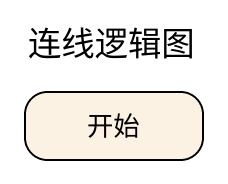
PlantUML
@startuml
title 连线逻辑图
hide empty description
state 开始
@enduml
